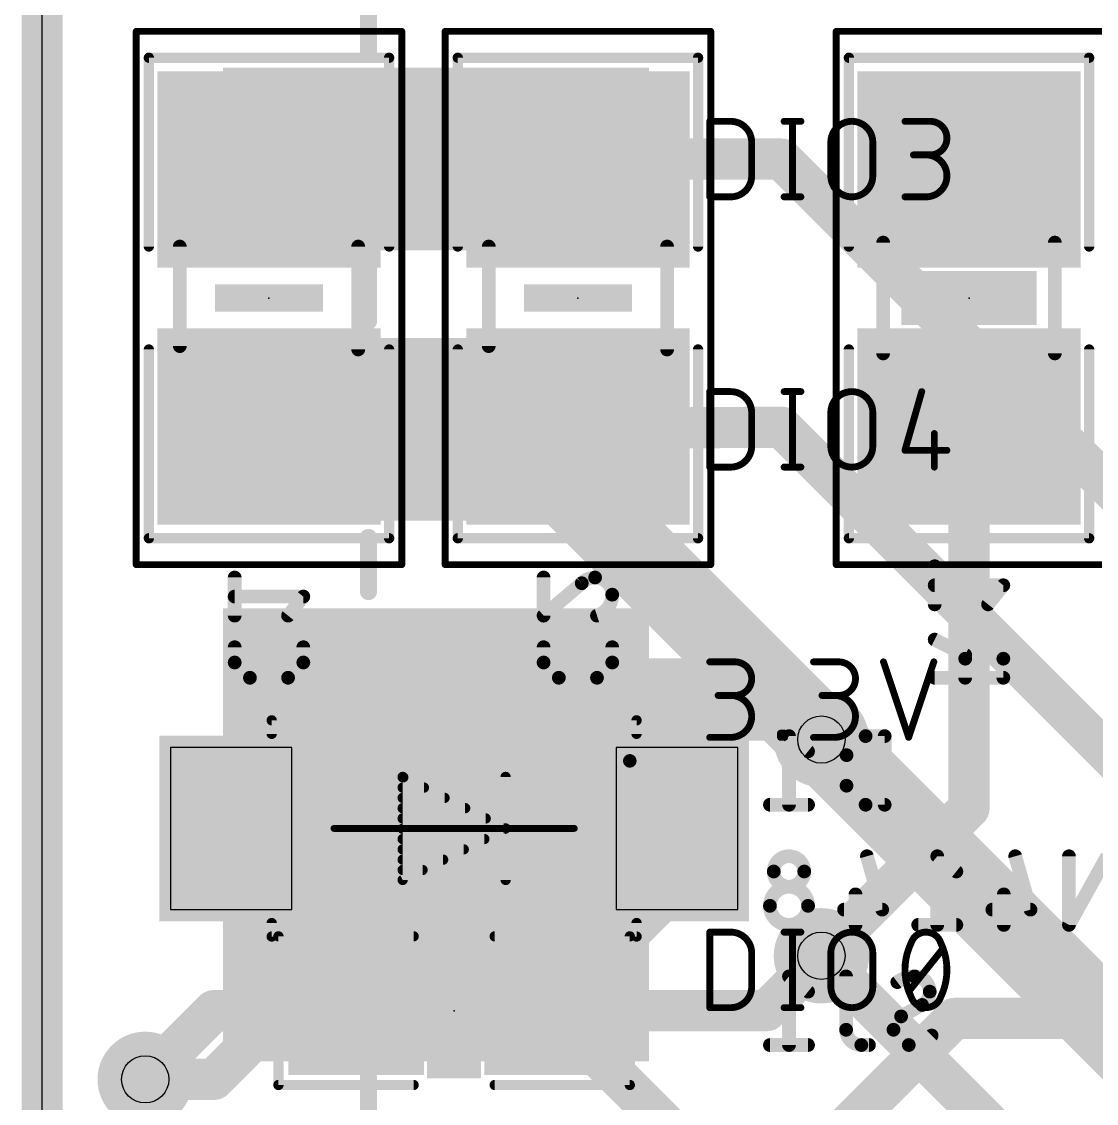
# Model space of a CAD drawing. Extents: x 40.2 to 61.4, y 22.5 to 56.
# Drawn here: x 40.23 to 48.19, y 35.38 to 43.39 of the extents above; entities that cross this region are included whole.
import ezdxf

# ---------------------------------------------------------------- set-up
doc = ezdxf.new("R2010")
doc.units = 0
for name, color, linetype in [('1', 12, 'CONTINUOUS'), ('16', 132, 'CONTINUOUS'), ('18', 122, 'CONTINUOUS'), ('20', 31, 'CONTINUOUS'), ('21', 251, 'CONTINUOUS'), ('22', 251, 'CONTINUOUS'), ('24', 53, 'CONTINUOUS'), ('26', 251, 'CONTINUOUS'), ('28', 251, 'CONTINUOUS'), ('29', 251, 'CONTINUOUS'), ('30', 251, 'CONTINUOUS'), ('31', 251, 'CONTINUOUS'), ('32', 251, 'CONTINUOUS'), ('36', 251, 'CONTINUOUS'), ('40', 132, 'CONTINUOUS'), ('42', 132, 'CONTINUOUS'), ('44', 251, 'CONTINUOUS'), ('51', 251, 'CONTINUOUS'), ('52', 251, 'CONTINUOUS')]:
    doc.layers.add(name, color=color, linetype=linetype)

# ---------------------------------------------------------------- blocks, each defined once
blk = doc.blocks.new('RECT')
blk.add_solid([(-0.5, -0.5), (0.5, -0.5), (-0.5, 0.5), (0.5, 0.5)])
blk = doc.blocks.new('ROUNDV')
at = {"const_width": 0.5}
blk.add_lwpolyline([(0, -0.25, 1), (0, 0.25, 1), (0, -0.25)], format="xyb", dxfattribs=at)

msp = doc.modelspace()

# ---------------------------------------------------------------- linework, layer by layer
at = {"layer": '1'}
for points, const_width in [([(40.386, 29.21), (40.386, 51.816)], 0.3048), ([(43.3, 42.37), (45.8564, 42.37)], 0.3048), ([(45.8564, 42.37), (51.816, 36.4104)], 0.3048), ([(45.8564, 40.386), (43.3, 40.37)], 0.3048), ([(50.1744, 36.068), (45.8564, 40.386)], 0.3048), ([(43.3, 38.37), (45.8564, 38.37)], 0.6096), ([(45.8564, 38.37), (46.1518, 38.0746)], 0.6096), ([(46.1518, 38.0746), (50.805, 33.4214)], 0.6096), ([(46.1518, 36.4744), (47.5996, 35.0266)], 0.3048), ([(42.418, 36.37), (43.3, 36.37)], 0.4064), ([(42.418, 36.37), (42.418, 36.322)], 0.3048), ([(42.418, 36.322), (41.656, 35.56)], 0.3048), ([(41.148, 35.56), (41.656, 35.56)], 0.3048)]:
    msp.add_lwpolyline(points, dxfattribs=dict(at, const_width=const_width))
for points, const_width in [([(43.3, 42.4462, 1), (43.3, 42.2938)], 0.1524), ([(45.9103, 42.4239, 1), (45.8025, 42.3161)], 0.1524), ([(45.8564, 42.2938, 1), (45.8564, 42.4462)], 0.1524), ([(43.2995, 40.4462, 1), (43.3005, 40.2938)], 0.1524), ([(45.9103, 40.4399, 1), (45.8025, 40.3321)], 0.1524), ([(45.8569, 40.3098, 1), (45.8559, 40.4622)], 0.1524), ([(43.3, 38.5224, 1), (43.3, 38.2176)], 0.3048), ([(45.9642, 38.4778, 1), (45.7486, 38.2622)], 0.3048), ([(45.8564, 38.2176, 1), (45.8564, 38.5224)], 0.3048), ([(46.2596, 38.1824, 1), (46.044, 37.9668)], 0.3048), ([(46.044, 37.9668, 1), (46.2596, 38.1824)], 0.3048), ([(46.2057, 36.5283, 1), (46.0979, 36.4205)], 0.1524), ([(42.418, 36.4716, 1), (42.418, 36.2684)], 0.2032), ([(42.4942, 36.37, 1), (42.3418, 36.37)], 0.1524), ([(43.3, 36.2684, 1), (43.3, 36.4716)], 0.2032), ([(42.4719, 36.2681, 1), (42.3641, 36.3759)], 0.1524), ([(42.3418, 36.322, 1), (42.4942, 36.322)], 0.1524), ([(41.148, 35.6362, 1), (41.148, 35.4838)], 0.1524), ([(41.656, 35.4838, 1), (41.656, 35.6362)], 0.1524), ([(41.6021, 35.6139, 1), (41.7099, 35.5061)], 0.1524)]:
    msp.add_lwpolyline(points, format="xyb", dxfattribs=dict(at, const_width=const_width))
at = {"layer": '16'}
for p, q in [((42.234, 38.0167), (41.334, 38.0167)), ((41.334, 38.0167), (41.334, 36.8167)), ((42.234, 37.8167), (42.234, 38.0167)), ((45.534, 38.0167), (44.634, 38.0167)), ((44.634, 38.0167), (44.634, 37.8167)), ((45.534, 36.8167), (45.534, 38.0167)), ((42.234, 36.8167), (42.234, 37.8167)), ((44.634, 37.8167), (44.634, 37.0167)), ((44.634, 37.0167), (44.634, 36.8167)), ((41.334, 36.8167), (42.234, 36.8167)), ((44.634, 36.8167), (45.534, 36.8167))]:
    msp.add_line(p, q, dxfattribs=at)
for points, const_width in [([(40.386, 29.21), (40.386, 51.816)], 0.3048), ([(42.064, 40.392), (44.35, 40.392)], 0.8128), ([(44.35, 40.392), (44.35, 39.8764)], 0.6096), ([(47.244, 40.392), (47.244, 37.5666)], 0.3048), ([(46.1518, 38.0746), (44.35, 39.8764)], 0.6096), ([(47.244, 37.5666), (46.1518, 36.4744)], 0.3048), ([(41.784, 37.4167), (41.784, 36.993)], 0.3048), ([(45.084, 37.4167), (45.084, 36.993)], 0.3048), ([(41.784, 36.993), (42.709, 36.068)], 0.3048), ([(45.084, 36.993), (44.159, 36.068)], 0.3048), ([(45.7454, 36.068), (46.1518, 36.4744)], 0.3048), ([(41.148, 35.56), (41.656, 36.068)], 0.3048), ([(41.656, 36.068), (42.709, 36.068)], 0.3048), ([(44.159, 36.068), (45.084, 35.143)], 0.3048), ([(44.159, 36.068), (45.7454, 36.068)], 0.3048), ([(46.1518, 35.0266), (47.136, 36.0108)], 0.3048), ([(47.136, 36.0108), (48.7108, 36.0108)], 0.3048)]:
    msp.add_lwpolyline(points, dxfattribs=dict(at, const_width=const_width))
for points, const_width in [([(42.064, 40.5952, 1), (42.064, 40.1888)], 0.4064), ([(44.35, 40.1888, 1), (44.35, 40.5952)], 0.4064), ([(44.5024, 40.392, 1), (44.1976, 40.392)], 0.3048), ([(47.3202, 40.392, 1), (47.1678, 40.392)], 0.1524), ([(44.4578, 39.9842, 1), (44.2422, 39.7686)], 0.3048), ([(44.1976, 39.8764, 1), (44.5024, 39.8764)], 0.3048), ([(46.044, 37.9668, 1), (46.2596, 38.1824)], 0.3048), ([(47.2979, 37.5127, 1), (47.1901, 37.6205)], 0.1524), ([(47.1678, 37.5666, 1), (47.3202, 37.5666)], 0.1524), ([(41.8602, 37.4167, 1), (41.7078, 37.4167)], 0.1524), ([(45.1602, 37.4167, 1), (45.0078, 37.4167)], 0.1524), ([(41.8379, 37.0469, 1), (41.7301, 36.9391)], 0.1524), ([(45.1379, 36.9391, 1), (45.0301, 37.0469)], 0.1524), ([(41.7078, 36.993, 1), (41.8602, 36.993)], 0.1524), ([(45.0078, 36.993, 1), (45.1602, 36.993)], 0.1524), ([(46.0979, 36.5283, 1), (46.2057, 36.4205)], 0.1524), ([(46.2057, 36.4205, 1), (46.0979, 36.5283)], 0.1524), ([(41.656, 36.1442, 1), (41.656, 35.9918)], 0.1524), ([(41.7099, 36.0141, 1), (41.6021, 36.1219)], 0.1524), ([(42.6551, 36.0141, 1), (42.7629, 36.1219)], 0.1524), ([(42.709, 35.9918, 1), (42.709, 36.1442)], 0.1524), ([(44.2129, 36.1219, 1), (44.1051, 36.0141)], 0.1524), ([(44.159, 36.1442, 1), (44.159, 35.9918)], 0.1524), ([(44.1051, 36.1219, 1), (44.2129, 36.0141)], 0.1524), ([(45.6915, 36.1219, 1), (45.7993, 36.0141)], 0.1524), ([(45.7454, 35.9918, 1), (45.7454, 36.1442)], 0.1524), ([(47.136, 36.087, 1), (47.136, 35.9346)], 0.1524), ([(47.1899, 35.9569, 1), (47.0821, 36.0647)], 0.1524), ([(41.0941, 35.6139, 1), (41.2019, 35.5061)], 0.1524)]:
    msp.add_lwpolyline(points, format="xyb", dxfattribs=dict(at, const_width=const_width))
at = {"layer": '20'}
msp.add_line((40.386, 29.21), (40.386, 51.816), dxfattribs=at)
at = {"layer": '21', "const_width": 0.127}
for points in [[(42.8, 43.17), (42.8, 43.57)], [(42.8, 41.17), (42.8, 41.57)], [(42.8, 39.17), (42.8, 39.57)], [(42.8, 37.17), (42.8, 37.57)], [(42.8, 35.17), (42.8, 35.57)]]:
    msp.add_lwpolyline(points, dxfattribs=at)
at = {"layer": '21', "const_width": 0.0635}
for points in [[(42.7683, 43.17, 1), (42.8318, 43.17)], [(42.8318, 41.57, 1), (42.7683, 41.57)], [(42.7683, 41.17, 1), (42.8318, 41.17)], [(42.8318, 39.57, 1), (42.7683, 39.57)], [(42.7683, 39.17, 1), (42.8318, 39.17)], [(42.8318, 37.57, 1), (42.7683, 37.57)], [(42.7683, 37.17, 1), (42.8318, 37.17)], [(42.8318, 35.57, 1), (42.7683, 35.57)]]:
    msp.add_lwpolyline(points, format="xyb", dxfattribs=at)
at = {"layer": '22'}
for points, const_width in [([(42.953, 43.12), (41.175, 43.12)], 0.0762), ([(41.175, 43.12), (41.175, 41.723)], 0.0762), ([(42.953, 43.12), (42.953, 41.723)], 0.0762), ([(45.239, 43.12), (43.461, 43.12)], 0.0762), ([(43.461, 43.12), (43.461, 41.723)], 0.0762), ([(45.239, 43.12), (45.239, 41.723)], 0.0762), ([(46.355, 41.723), (46.355, 43.12)], 0.0762), ([(46.355, 43.12), (48.133, 43.12)], 0.0762), ([(48.133, 43.12), (48.133, 41.723)], 0.0762), ([(41.175, 40.961), (41.175, 39.564)], 0.0762), ([(42.953, 39.564), (42.953, 40.961)], 0.0762), ([(43.461, 40.961), (43.461, 39.564)], 0.0762), ([(45.239, 39.564), (45.239, 40.961)], 0.0762), ([(46.355, 39.564), (46.355, 40.961)], 0.0762), ([(48.133, 40.961), (48.133, 39.564)], 0.0762), ([(41.175, 39.564), (42.953, 39.564)], 0.0762), ([(43.461, 39.564), (45.239, 39.564)], 0.0762), ([(48.133, 39.564), (46.355, 39.564)], 0.0762), ([(44.784, 38.2167), (42.084, 38.2167)], 0.0762), ([(42.084, 38.2167), (42.084, 38.1167)], 0.0762), ([(44.784, 38.1167), (44.784, 38.2167)], 0.0762), ([(43.053, 37.0357), (43.053, 37.7977)], 0.0762), ([(43.053, 37.7977), (43.815, 37.4167)], 0.0762), ([(43.053, 37.7952), (43.0581, 37.7952)], 0.0762), ([(43.815, 37.0357), (43.815, 37.7977)], 0.0762), ([(43.053, 37.719), (43.2105, 37.719)], 0.0762), ([(43.053, 37.6428), (43.3629, 37.6428)], 0.0762), ([(43.053, 37.5666), (43.5153, 37.5666)], 0.0762), ([(43.053, 37.4904), (43.6677, 37.4904)], 0.0762), ([(42.545, 37.4167), (44.323, 37.4167)], 0.0508), ([(43.815, 37.4167), (43.053, 37.0357)], 0.0762), ([(43.053, 37.4142), (43.8099, 37.4142)], 0.0762), ([(43.053, 37.338), (43.6575, 37.338)], 0.0762), ([(43.053, 37.2618), (43.5051, 37.2618)], 0.0762), ([(43.053, 37.1856), (43.3527, 37.1856)], 0.0762), ([(43.053, 37.1094), (43.2003, 37.1094)], 0.0762), ([(42.084, 36.7167), (42.084, 36.6167)], 0.0762), ([(44.784, 36.6167), (44.784, 36.7167)], 0.0762), ([(42.084, 36.6167), (44.784, 36.6167)], 0.0762), ([(42.134, 35.518), (42.134, 36.618)], 0.0762), ([(42.134, 36.618), (43.134, 36.618)], 0.0762), ([(44.734, 36.618), (43.734, 36.618)], 0.0762), ([(44.734, 35.518), (44.734, 36.618)], 0.0762), ([(43.134, 35.518), (42.134, 35.518)], 0.0762), ([(43.734, 35.518), (44.734, 35.518)], 0.0762)]:
    msp.add_lwpolyline(points, dxfattribs=dict(at, const_width=const_width))
for points, const_width in [([(41.175, 43.1391, 1), (41.175, 43.101)], 0.0381), ([(41.1941, 43.12, 1), (41.156, 43.12)], 0.0381), ([(42.9721, 43.12, 1), (42.934, 43.12)], 0.0381), ([(42.953, 43.101, 1), (42.953, 43.1391)], 0.0381), ([(43.461, 43.1391, 1), (43.461, 43.101)], 0.0381), ([(43.4801, 43.12, 1), (43.442, 43.12)], 0.0381), ([(45.2581, 43.12, 1), (45.22, 43.12)], 0.0381), ([(45.239, 43.101, 1), (45.239, 43.1391)], 0.0381), ([(46.3741, 43.12, 1), (46.336, 43.12)], 0.0381), ([(46.355, 43.1391, 1), (46.355, 43.101)], 0.0381), ([(48.1521, 43.12, 1), (48.114, 43.12)], 0.0381), ([(48.133, 43.101, 1), (48.133, 43.1391)], 0.0381), ([(41.156, 41.723, 1), (41.1941, 41.723)], 0.0381), ([(42.934, 41.723, 1), (42.9721, 41.723)], 0.0381), ([(43.442, 41.723, 1), (43.4801, 41.723)], 0.0381), ([(45.22, 41.723, 1), (45.2581, 41.723)], 0.0381), ([(46.336, 41.723, 1), (46.3741, 41.723)], 0.0381), ([(48.114, 41.723, 1), (48.1521, 41.723)], 0.0381), ([(41.1941, 40.961, 1), (41.156, 40.961)], 0.0381), ([(42.9721, 40.961, 1), (42.934, 40.961)], 0.0381), ([(43.4801, 40.961, 1), (43.442, 40.961)], 0.0381), ([(45.2581, 40.961, 1), (45.22, 40.961)], 0.0381), ([(46.3741, 40.961, 1), (46.336, 40.961)], 0.0381), ([(48.1521, 40.961, 1), (48.114, 40.961)], 0.0381), ([(41.175, 39.5831, 1), (41.175, 39.545)], 0.0381), ([(41.156, 39.564, 1), (41.1941, 39.564)], 0.0381), ([(42.934, 39.564, 1), (42.9721, 39.564)], 0.0381), ([(42.953, 39.545, 1), (42.953, 39.5831)], 0.0381), ([(43.461, 39.5831, 1), (43.461, 39.545)], 0.0381), ([(43.442, 39.564, 1), (43.4801, 39.564)], 0.0381), ([(45.22, 39.564, 1), (45.2581, 39.564)], 0.0381), ([(45.239, 39.545, 1), (45.239, 39.5831)], 0.0381), ([(46.355, 39.5831, 1), (46.355, 39.545)], 0.0381), ([(46.336, 39.564, 1), (46.3741, 39.564)], 0.0381), ([(48.114, 39.564, 1), (48.1521, 39.564)], 0.0381), ([(48.133, 39.545, 1), (48.133, 39.5831)], 0.0381), ([(42.084, 38.2358, 1), (42.084, 38.1977)], 0.0381), ([(42.1031, 38.2167, 1), (42.065, 38.2167)], 0.0381), ([(44.803, 38.2167, 1), (44.7649, 38.2167)], 0.0381), ([(44.784, 38.1977, 1), (44.784, 38.2358)], 0.0381), ([(42.065, 38.1167, 1), (42.1031, 38.1167)], 0.0381), ([(44.7649, 38.1167, 1), (44.803, 38.1167)], 0.0381), ([(44.734, 37.8917, 1), (44.734, 37.9417, 1), (44.734, 37.8917)], 0.05), ([(43.0615, 37.8148, 1), (43.0445, 37.7807)], 0.0381), ([(43.0721, 37.7977, 1), (43.034, 37.7977)], 0.0381), ([(43.053, 37.8143, 1), (43.053, 37.7762)], 0.0381), ([(43.0581, 37.7762, 1), (43.0581, 37.8143)], 0.0381), ([(43.8341, 37.7977, 1), (43.796, 37.7977)], 0.0381), ([(43.053, 37.7381, 1), (43.053, 37.7)], 0.0381), ([(43.2105, 37.7, 1), (43.2105, 37.7381)], 0.0381), ([(43.053, 37.6619, 1), (43.053, 37.6238)], 0.0381), ([(43.3629, 37.6238, 1), (43.3629, 37.6619)], 0.0381), ([(43.053, 37.5857, 1), (43.053, 37.5476)], 0.0381), ([(43.5153, 37.5476, 1), (43.5153, 37.5857)], 0.0381), ([(43.053, 37.5095, 1), (43.053, 37.4714)], 0.0381), ([(43.6677, 37.4714, 1), (43.6677, 37.5095)], 0.0381), ([(42.545, 37.4294, 1), (42.545, 37.404)], 0.0254), ([(43.053, 37.4333, 1), (43.053, 37.3952)], 0.0381), ([(43.8235, 37.3997, 1), (43.8065, 37.4338)], 0.0381), ([(43.8065, 37.3997, 1), (43.8235, 37.4338)], 0.0381), ([(43.8099, 37.3952, 1), (43.8099, 37.4333)], 0.0381), ([(44.323, 37.404, 1), (44.323, 37.4294)], 0.0254), ([(43.053, 37.3571, 1), (43.053, 37.319)], 0.0381), ([(43.6575, 37.319, 1), (43.6575, 37.3571)], 0.0381), ([(43.053, 37.2809, 1), (43.053, 37.2428)], 0.0381), ([(43.053, 37.2047, 1), (43.053, 37.1666)], 0.0381), ([(43.3527, 37.1666, 1), (43.3527, 37.2047)], 0.0381), ([(43.5051, 37.2428, 1), (43.5051, 37.2809)], 0.0381), ([(43.053, 37.1285, 1), (43.053, 37.0904)], 0.0381), ([(43.2003, 37.0904, 1), (43.2003, 37.1285)], 0.0381), ([(43.0445, 37.0528, 1), (43.0615, 37.0187)], 0.0381), ([(43.034, 37.0357, 1), (43.0721, 37.0357)], 0.0381), ([(43.796, 37.0357, 1), (43.8341, 37.0357)], 0.0381), ([(42.1031, 36.7167, 1), (42.065, 36.7167)], 0.0381), ([(44.803, 36.7167, 1), (44.7649, 36.7167)], 0.0381), ([(42.084, 36.6358, 1), (42.084, 36.5977)], 0.0381), ([(42.065, 36.6167, 1), (42.1031, 36.6167)], 0.0381), ([(42.134, 36.6371, 1), (42.134, 36.599)], 0.0381), ([(42.1531, 36.618, 1), (42.115, 36.618)], 0.0381), ([(43.134, 36.599, 1), (43.134, 36.6371)], 0.0381), ([(43.734, 36.6371, 1), (43.734, 36.599)], 0.0381), ([(44.7531, 36.618, 1), (44.715, 36.618)], 0.0381), ([(44.734, 36.599, 1), (44.734, 36.6371)], 0.0381), ([(44.7649, 36.6167, 1), (44.803, 36.6167)], 0.0381), ([(44.784, 36.5977, 1), (44.784, 36.6358)], 0.0381), ([(42.134, 35.5371, 1), (42.134, 35.499)], 0.0381), ([(43.134, 35.499, 1), (43.134, 35.5371)], 0.0381), ([(43.734, 35.5371, 1), (43.734, 35.499)], 0.0381), ([(44.734, 35.499, 1), (44.734, 35.5371)], 0.0381), ([(42.115, 35.518, 1), (42.1531, 35.518)], 0.0381), ([(44.715, 35.518, 1), (44.7531, 35.518)], 0.0381)]:
    msp.add_lwpolyline(points, format="xyb", dxfattribs=dict(at, const_width=const_width))
at = {"layer": '24'}
for p in [(42.064, 41.342), (44.35, 41.342), (47.244, 41.342), (43.434, 37.4167), (43.434, 36.068)]:
    msp.add_point(p, dxfattribs=at)
at = {"layer": '26', "const_width": 0.1016}
for points in [[(46.99, 39.075), (46.99, 39.3572)], [(41.81, 38.9915), (41.81, 39.2737)], [(44.096, 38.9915), (44.096, 39.2737)], [(44.3782, 39.2313), (44.096, 38.9915)], [(47.498, 39.2161), (46.99, 39.2161)], [(47.3851, 39.075), (47.498, 39.2161)], [(42.318, 39.1326), (41.81, 39.1326)], [(42.2051, 38.9915), (42.318, 39.1326)], [(46.99, 38.814), (47.2158, 38.7011)], [(41.81, 38.7576), (41.81, 38.6447)], [(42.318, 38.6447), (42.318, 38.7576)], [(44.096, 38.7576), (44.096, 38.6447)], [(44.604, 38.6447), (44.604, 38.7576)], [(47.2158, 38.6729), (47.2158, 38.5318)], [(47.498, 38.5318), (47.498, 38.6729)], [(41.9229, 38.5318), (42.2051, 38.5318)], [(44.2089, 38.5318), (44.4911, 38.5318)], [(46.99, 38.5318), (47.498, 38.5318)], [(46.053, 37.9871), (45.9119, 38.1)], [(45.9119, 38.1), (45.9119, 37.592)], [(46.6199, 38.1), (46.4788, 38.1)], [(46.6199, 37.592), (46.6199, 38.1)], [(46.3377, 37.9589), (46.3377, 37.7331)], [(46.053, 37.592), (45.7708, 37.592)], [(46.4788, 37.592), (46.6199, 37.592)], [(46.053, 36.2091), (45.9119, 36.322)], [(45.9119, 36.322), (45.9119, 35.814)], [(46.3343, 36.322), (46.3343, 35.9269)], [(46.7416, 36.0257), (46.8969, 36.1103)], [(46.053, 35.814), (45.7708, 35.814)], [(46.4472, 35.814), (46.5036, 35.814)]]:
    msp.add_lwpolyline(points, dxfattribs=at)
at = {"layer": '26'}
for points, const_width in [([(47.0154, 39.3572, 1), (46.9646, 39.3572)], 0.0508), ([(41.8354, 39.2737, 1), (41.7846, 39.2737)], 0.0508), ([(44.1214, 39.2737, 1), (44.0706, 39.2737)], 0.0508), ([(44.477, 39.2737, 0.2053), (44.3782, 39.2313)], 0.1016), ([(44.604, 39.1467, 0.4142), (44.477, 39.2737)], 0.1016), ([(44.477, 39.2991, 1), (44.477, 39.2483)], 0.0508), ([(44.477, 39.2483, 1), (44.477, 39.2991)], 0.0508), ([(44.3598, 39.2489, 1), (44.3966, 39.2138)], 0.0508), ([(44.3947, 39.212, 1), (44.3618, 39.2507)], 0.0508), ([(46.99, 39.2415, 1), (46.99, 39.1907)], 0.0508), ([(47.5178, 39.2002, 1), (47.4782, 39.232)], 0.0508), ([(47.498, 39.1907, 1), (47.498, 39.2415)], 0.0508), ([(41.81, 39.158, 1), (41.81, 39.1072)], 0.0508), ([(42.3378, 39.1167, 1), (42.2982, 39.1484)], 0.0508), ([(42.318, 39.1072, 1), (42.318, 39.158)], 0.0508), ([(44.4911, 38.9914, 0.3252), (44.604, 39.1467)], 0.1016), ([(44.6294, 39.1467, 1), (44.5786, 39.1467)], 0.0508), ([(44.5786, 39.1467, 1), (44.6294, 39.1467)], 0.0508), ([(46.9646, 39.075, 1), (47.0154, 39.075)], 0.0508), ([(47.3653, 39.0909, 1), (47.4049, 39.0591)], 0.0508), ([(41.7846, 38.9915, 1), (41.8354, 38.9915)], 0.0508), ([(42.1853, 39.0073, 1), (42.2249, 38.9756)], 0.0508), ([(44.0795, 39.0108, 1), (44.1125, 38.9721)], 0.0508), ([(44.0706, 38.9915, 1), (44.1214, 38.9915)], 0.0508), ([(44.4833, 39.0156, 1), (44.4989, 38.9673)], 0.0508), ([(47.0014, 38.8367, 1), (46.9786, 38.7913)], 0.0508), ([(47.498, 38.6729, 1), (47.2158, 38.6729)], 0.1016), ([(41.8354, 38.7576, 1), (41.7846, 38.7576)], 0.0508), ([(42.3434, 38.7576, 1), (42.2926, 38.7576)], 0.0508), ([(44.1214, 38.7576, 1), (44.0706, 38.7576)], 0.0508), ([(44.6294, 38.7576, 1), (44.5786, 38.7576)], 0.0508), ([(47.2044, 38.6784, 1), (47.2271, 38.7238)], 0.0508), ([(41.81, 38.6447, 0.4142), (41.9229, 38.5318)], 0.1016), ([(41.8354, 38.6447, 1), (41.7846, 38.6447)], 0.0508), ([(41.7846, 38.6447, 1), (41.8354, 38.6447)], 0.0508), ([(42.2051, 38.5318, 0.4142), (42.318, 38.6447)], 0.1016), ([(42.3434, 38.6447, 1), (42.2926, 38.6447)], 0.0508), ([(42.2926, 38.6447, 1), (42.3434, 38.6447)], 0.0508), ([(44.096, 38.6447, 0.4142), (44.2089, 38.5318)], 0.1016), ([(44.1214, 38.6447, 1), (44.0706, 38.6447)], 0.0508), ([(44.0706, 38.6447, 1), (44.1214, 38.6447)], 0.0508), ([(44.4911, 38.5318, 0.4142), (44.604, 38.6447)], 0.1016), ([(44.6294, 38.6447, 1), (44.5786, 38.6447)], 0.0508), ([(44.5786, 38.6447, 1), (44.6294, 38.6447)], 0.0508), ([(47.2412, 38.6729, 1), (47.1904, 38.6729)], 0.0508), ([(47.1904, 38.6729, 1), (47.2412, 38.6729)], 0.0508), ([(47.5234, 38.6729, 1), (47.4726, 38.6729)], 0.0508), ([(47.4726, 38.6729, 1), (47.5234, 38.6729)], 0.0508), ([(41.9229, 38.5572, 1), (41.9229, 38.5064)], 0.0508), ([(41.9229, 38.5064, 1), (41.9229, 38.5572)], 0.0508), ([(42.2051, 38.5572, 1), (42.2051, 38.5064)], 0.0508), ([(42.2051, 38.5064, 1), (42.2051, 38.5572)], 0.0508), ([(44.2089, 38.5572, 1), (44.2089, 38.5064)], 0.0508), ([(44.2089, 38.5064, 1), (44.2089, 38.5572)], 0.0508), ([(44.4911, 38.5572, 1), (44.4911, 38.5064)], 0.0508), ([(44.4911, 38.5064, 1), (44.4911, 38.5572)], 0.0508), ([(46.99, 38.5572, 1), (46.99, 38.5064)], 0.0508), ([(47.1904, 38.5318, 1), (47.2412, 38.5318)], 0.0508), ([(47.4726, 38.5318, 1), (47.5234, 38.5318)], 0.0508), ([(47.498, 38.5064, 1), (47.498, 38.5572)], 0.0508), ([(45.9278, 38.1198, 1), (45.896, 38.0802)], 0.0508), ([(45.9373, 38.1, 1), (45.8865, 38.1)], 0.0508), ([(46.4788, 38.1, 0.4142), (46.3377, 37.9589)], 0.1016), ([(46.4788, 38.1254, 1), (46.4788, 38.0746)], 0.0508), ([(46.4788, 38.0746, 1), (46.4788, 38.1254)], 0.0508), ([(46.6453, 38.1, 1), (46.5945, 38.1)], 0.0508), ([(46.6199, 38.0746, 1), (46.6199, 38.1254)], 0.0508), ([(46.0372, 37.9673, 1), (46.0689, 38.0069)], 0.0508), ([(46.3631, 37.9589, 1), (46.3123, 37.9589)], 0.0508), ([(46.3123, 37.9589, 1), (46.3631, 37.9589)], 0.0508), ([(46.3377, 37.7331, 0.4142), (46.4788, 37.592)], 0.1016), ([(46.3631, 37.7331, 1), (46.3123, 37.7331)], 0.0508), ([(46.3123, 37.7331, 1), (46.3631, 37.7331)], 0.0508), ([(45.7708, 37.6174, 1), (45.7708, 37.5666)], 0.0508), ([(46.053, 37.5666, 1), (46.053, 37.6174)], 0.0508), ([(46.4788, 37.6174, 1), (46.4788, 37.5666)], 0.0508), ([(46.4788, 37.5666, 1), (46.4788, 37.6174)], 0.0508), ([(46.6199, 37.5666, 1), (46.6199, 37.6174)], 0.0508), ([(45.8865, 37.592, 1), (45.9373, 37.592)], 0.0508), ([(46.5945, 37.592, 1), (46.6453, 37.592)], 0.0508), ([(45.9278, 36.3418, 1), (45.896, 36.3022)], 0.0508), ([(45.9373, 36.322, 1), (45.8865, 36.322)], 0.0508), ([(46.3597, 36.322, 1), (46.3089, 36.322)], 0.0508), ([(46.8404, 36.322, 0.1623), (46.7134, 36.2797)], 0.1016), ([(46.9533, 36.2091, 0.4142), (46.8404, 36.322)], 0.1016), ([(46.8404, 36.3474, 1), (46.8404, 36.2966)], 0.0508), ([(46.8404, 36.2966, 1), (46.8404, 36.3474)], 0.0508), ([(46.6982, 36.3, 1), (46.7287, 36.2593)], 0.0508), ([(46.0372, 36.1893, 1), (46.0689, 36.2289)], 0.0508), ([(46.8969, 36.1103, 0.2656), (46.9533, 36.2091)], 0.1016), ([(46.9787, 36.2091, 1), (46.9279, 36.2091)], 0.0508), ([(46.9279, 36.2091, 1), (46.9787, 36.2091)], 0.0508), ([(46.884, 36.1322, 1), (46.9098, 36.0884)], 0.0508), ([(46.909, 36.088, 1), (46.8847, 36.1326)], 0.0508), ([(46.7416, 36.0257, 0.2656), (46.6852, 35.9269)], 0.1016), ([(46.7295, 36.048, 1), (46.7538, 36.0034)], 0.0508), ([(46.7545, 36.0038, 1), (46.7287, 36.0475)], 0.0508), ([(46.3343, 35.9269, 0.4142), (46.4472, 35.814)], 0.1016), ([(46.3597, 35.9269, 1), (46.3089, 35.9269)], 0.0508), ([(46.3089, 35.9269, 1), (46.3597, 35.9269)], 0.0508), ([(46.6852, 35.9269, 0.4142), (46.7981, 35.814)], 0.1016), ([(46.7106, 35.9269, 1), (46.6598, 35.9269)], 0.0508), ([(46.6598, 35.9269, 1), (46.7106, 35.9269)], 0.0508), ([(45.7708, 35.8394, 1), (45.7708, 35.7886)], 0.0508), ([(46.053, 35.7886, 1), (46.053, 35.8394)], 0.0508), ([(46.4472, 35.8394, 1), (46.4472, 35.7886)], 0.0508), ([(46.4472, 35.7886, 1), (46.4472, 35.8394)], 0.0508), ([(46.5036, 35.7886, 1), (46.5036, 35.8394)], 0.0508), ([(46.7981, 35.814, 0.2), (46.9674, 35.8846)], 0.1016), ([(46.7981, 35.8394, 1), (46.7981, 35.7886)], 0.0508), ([(46.7981, 35.7886, 1), (46.7981, 35.8394)], 0.0508), ([(46.9854, 35.8667, 1), (46.9494, 35.9024)], 0.0508), ([(45.8865, 35.814, 1), (45.9373, 35.814)], 0.0508)]:
    msp.add_lwpolyline(points, format="xyb", dxfattribs=dict(at, const_width=const_width))
at = {"layer": '28'}
for points, const_width in [([(46.0248, 37.0981, 1), (45.799, 37.0981)], 0.1016), ([(46.5132, 37.218, 1), (46.4643, 37.204)], 0.0508), ([(47.025, 37.2308, 1), (46.9933, 37.1912)], 0.0508), ([(47.0346, 37.211, 1), (46.9838, 37.211)], 0.0508), ([(47.6105, 37.218, 1), (47.5616, 37.204)], 0.0508), ([(48.009, 37.211, 1), (47.9582, 37.211)], 0.0508), ([(45.799, 37.0981, 1), (46.0248, 37.0981)], 0.1016), ([(45.8244, 37.0981, 1), (45.7736, 37.0981)], 0.0508), ([(46.0502, 37.0981, 1), (45.9994, 37.0981)], 0.0508), ([(47.1344, 37.0783, 1), (47.1662, 37.1179)], 0.0508), ([(45.7736, 37.0981, 1), (45.8244, 37.0981)], 0.0508), ([(45.9994, 37.0981, 1), (46.0502, 37.0981)], 0.0508), ([(46.053, 36.8441, 1), (45.7708, 36.8441)], 0.1016), ([(46.4295, 36.9288, 1), (46.3787, 36.9288)], 0.0508), ([(47.5268, 36.9288, 1), (47.476, 36.9288)], 0.0508), ([(45.7708, 36.8441, 1), (46.053, 36.8441)], 0.1016), ([(45.7962, 36.8441, 1), (45.7454, 36.8441)], 0.0508), ([(45.7454, 36.8441, 1), (45.7962, 36.8441)], 0.0508), ([(46.0784, 36.8441, 1), (46.0276, 36.8441)], 0.0508), ([(46.0276, 36.8441, 1), (46.0784, 36.8441)], 0.0508), ([(46.3194, 36.8413, 1), (46.3194, 36.7905)], 0.0508), ([(46.5772, 36.8089, 1), (46.6261, 36.8229)], 0.0508), ([(46.6017, 36.7905, 1), (46.6017, 36.8413)], 0.0508), ([(47.4167, 36.8413, 1), (47.4167, 36.7905)], 0.0508), ([(47.6745, 36.8089, 1), (47.7233, 36.8229)], 0.0508), ([(47.6989, 36.7905, 1), (47.6989, 36.8413)], 0.0508), ([(46.8681, 36.7284, 1), (46.8681, 36.6776)], 0.0508), ([(47.1503, 36.6776, 1), (47.1503, 36.7284)], 0.0508), ([(46.3787, 36.703, 1), (46.4295, 36.703)], 0.0508), ([(46.9838, 36.703, 1), (47.0346, 36.703)], 0.0508), ([(47.476, 36.703, 1), (47.5268, 36.703)], 0.0508), ([(47.9614, 36.7153, 1), (48.0058, 36.6907)], 0.0508), ([(47.9582, 36.703, 1), (48.009, 36.703)], 0.0508)]:
    msp.add_lwpolyline(points, format="xyb", dxfattribs=dict(at, const_width=const_width))
at = {"layer": '28', "const_width": 0.1016}
for points in [[(46.4888, 37.211), (46.6017, 36.8159)], [(47.1503, 37.0981), (47.0092, 37.211)], [(47.0092, 37.211), (47.0092, 36.703)], [(47.586, 37.211), (47.6989, 36.8159)], [(48.2659, 37.211), (47.9836, 36.703)], [(47.9836, 36.703), (47.9836, 37.211)], [(46.4041, 36.9288), (46.4041, 36.703)], [(47.5014, 36.9288), (47.5014, 36.703)], [(46.6017, 36.8159), (46.3194, 36.8159)], [(47.6989, 36.8159), (47.4167, 36.8159)], [(47.1503, 36.703), (46.8681, 36.703)]]:
    msp.add_lwpolyline(points, dxfattribs=at)
at = {"layer": '40', "const_width": 0.0508}
for points in [[(41.081, 43.315), (41.081, 39.369)], [(43.047, 43.315), (41.081, 43.315)], [(43.047, 39.369), (43.047, 43.315)], [(43.367, 43.315), (43.367, 39.369)], [(45.333, 43.315), (43.367, 43.315)], [(45.333, 39.369), (45.333, 43.315)], [(46.261, 43.315), (46.261, 39.369)], [(48.227, 43.315), (46.261, 43.315)], [(41.081, 39.369), (43.047, 39.369)], [(43.367, 39.369), (45.333, 39.369)], [(46.261, 39.369), (48.227, 39.369)]]:
    msp.add_lwpolyline(points, dxfattribs=at)
at = {"layer": '40', "const_width": 0.0254}
for points in [[(41.0937, 43.315, 1), (41.0683, 43.315)], [(41.081, 43.3277, 1), (41.081, 43.3023)], [(43.0597, 43.315, 1), (43.0343, 43.315)], [(43.047, 43.3023, 1), (43.047, 43.3277)], [(43.3797, 43.315, 1), (43.3543, 43.315)], [(43.367, 43.3277, 1), (43.367, 43.3023)], [(45.3457, 43.315, 1), (45.3203, 43.315)], [(45.333, 43.3023, 1), (45.333, 43.3277)], [(46.2737, 43.315, 1), (46.2483, 43.315)], [(46.261, 43.3277, 1), (46.261, 43.3023)], [(41.081, 39.3817, 1), (41.081, 39.3563)], [(43.047, 39.3563, 1), (43.047, 39.3817)], [(43.367, 39.3817, 1), (43.367, 39.3563)], [(45.333, 39.3563, 1), (45.333, 39.3817)], [(46.261, 39.3817, 1), (46.261, 39.3563)], [(41.0683, 39.369, 1), (41.0937, 39.369)], [(43.0343, 39.369, 1), (43.0597, 39.369)], [(43.3543, 39.369, 1), (43.3797, 39.369)], [(45.3203, 39.369, 1), (45.3457, 39.369)], [(46.2483, 39.369, 1), (46.2737, 39.369)]]:
    msp.add_lwpolyline(points, format="xyb", dxfattribs=at)
at = {"layer": '44'}
for centre in [(46.1518, 38.0746), (46.1518, 36.4744), (41.148, 35.56)]:
    msp.add_circle(centre, 0.175, dxfattribs=at)
at = {"layer": '51', "const_width": 0.0508}
for points in [[(45.3254, 42.0906), (45.3254, 42.6494)], [(45.3254, 42.6494), (45.4806, 42.6494)], [(45.8757, 42.6494), (45.9999, 42.6494)], [(45.9378, 42.6494), (45.9378, 42.0906)], [(46.7701, 42.6494), (46.9564, 42.6494)], [(45.6358, 42.4942), (45.6358, 42.2458)], [(46.2215, 42.2458), (46.2215, 42.4942)], [(46.532, 42.4942), (46.532, 42.2458)], [(46.9564, 42.401), (46.8322, 42.401)], [(45.4806, 42.0906), (45.3254, 42.0906)], [(45.8757, 42.0906), (45.9999, 42.0906)], [(46.7701, 42.0906), (46.9254, 42.0906)], [(45.3254, 40.0906), (45.3254, 40.6494)], [(45.3254, 40.6494), (45.4806, 40.6494)], [(45.8757, 40.6494), (45.9999, 40.6494)], [(45.9378, 40.6494), (45.9378, 40.0906)], [(46.8943, 40.6494), (46.7701, 40.2148)], [(45.6358, 40.4942), (45.6358, 40.2458)], [(46.2215, 40.2458), (46.2215, 40.4942)], [(46.532, 40.4942), (46.532, 40.2458)], [(46.9875, 40.339), (46.9875, 40.0906)], [(46.7701, 40.2148), (47.0806, 40.2148)], [(45.4806, 40.0906), (45.3254, 40.0906)], [(45.8757, 40.0906), (45.9999, 40.0906)], [(45.3254, 38.6494), (45.5117, 38.6494)], [(46.0935, 38.6494), (46.2798, 38.6494)], [(46.6111, 38.6494), (46.7973, 38.0906)], [(46.7973, 38.0906), (46.9836, 38.6494)], [(45.5117, 38.401), (45.3875, 38.401)], [(46.2798, 38.401), (46.1556, 38.401)], [(45.3254, 38.0906), (45.4806, 38.0906)], [(45.8491, 38.0906), (45.8491, 38.1216)], [(45.8491, 38.1216), (45.8802, 38.1216)], [(45.8802, 38.0906), (45.8491, 38.0906)], [(45.8802, 38.1216), (45.8802, 38.0906)], [(46.0935, 38.0906), (46.2487, 38.0906)], [(45.3254, 36.0906), (45.3254, 36.6494)], [(45.3254, 36.6494), (45.4806, 36.6494)], [(45.8757, 36.6494), (45.9999, 36.6494)], [(45.9378, 36.6494), (45.9378, 36.0906)], [(45.6358, 36.4942), (45.6358, 36.2458)], [(46.2215, 36.2458), (46.2215, 36.4942)], [(46.532, 36.4942), (46.532, 36.2458)], [(46.8012, 36.2148), (47.0495, 36.5252)], [(45.4806, 36.0906), (45.3254, 36.0906)], [(45.8757, 36.0906), (45.9999, 36.0906)]]:
    msp.add_lwpolyline(points, dxfattribs=at)
at = {"layer": '51'}
for points, const_width in [([(45.3381, 42.6494, 1), (45.3127, 42.6494)], 0.0254), ([(45.3254, 42.6621, 1), (45.3254, 42.6367)], 0.0254), ([(45.6358, 42.4942, 0.4142), (45.4806, 42.6494)], 0.0508), ([(45.4806, 42.6621, 1), (45.4806, 42.6367)], 0.0254), ([(45.4806, 42.6367, 1), (45.4806, 42.6621)], 0.0254), ([(45.8757, 42.6621, 1), (45.8757, 42.6367)], 0.0254), ([(45.9505, 42.6494, 1), (45.9251, 42.6494)], 0.0254), ([(45.9999, 42.6367, 1), (45.9999, 42.6621)], 0.0254), ([(46.532, 42.4942, 1), (46.2215, 42.4942)], 0.0508), ([(46.7701, 42.6621, 1), (46.7701, 42.6367)], 0.0254), ([(46.9564, 42.401, 1), (46.9564, 42.6494)], 0.0508), ([(46.9564, 42.6621, 1), (46.9564, 42.6367)], 0.0254), ([(46.9564, 42.6367, 1), (46.9564, 42.6621)], 0.0254), ([(45.6485, 42.4942, 1), (45.6231, 42.4942)], 0.0254), ([(45.6231, 42.4942, 1), (45.6485, 42.4942)], 0.0254), ([(46.2342, 42.4942, 1), (46.2088, 42.4942)], 0.0254), ([(46.2088, 42.4942, 1), (46.2342, 42.4942)], 0.0254), ([(46.5447, 42.4942, 1), (46.5192, 42.4942)], 0.0254), ([(46.5192, 42.4942, 1), (46.5447, 42.4942)], 0.0254), ([(46.8322, 42.4137, 1), (46.8322, 42.3883)], 0.0254), ([(46.9254, 42.0906, 1), (46.9254, 42.401)], 0.0508), ([(46.9254, 42.4137, 1), (46.9254, 42.3883)], 0.0254), ([(46.9564, 42.4137, 1), (46.9564, 42.3883)], 0.0254), ([(46.9564, 42.3883, 1), (46.9564, 42.4137)], 0.0254), ([(45.4806, 42.0906, 0.4142), (45.6358, 42.2458)], 0.0508), ([(45.6485, 42.2458, 1), (45.6231, 42.2458)], 0.0254), ([(46.2215, 42.2458, 1), (46.532, 42.2458)], 0.0508), ([(46.2342, 42.2458, 1), (46.2088, 42.2458)], 0.0254), ([(46.5447, 42.2458, 1), (46.5192, 42.2458)], 0.0254), ([(45.6231, 42.2458, 1), (45.6485, 42.2458)], 0.0254), ([(46.2088, 42.2458, 1), (46.2342, 42.2458)], 0.0254), ([(46.5192, 42.2458, 1), (46.5447, 42.2458)], 0.0254), ([(45.3254, 42.1033, 1), (45.3254, 42.0779)], 0.0254), ([(45.4806, 42.1033, 1), (45.4806, 42.0779)], 0.0254), ([(45.4806, 42.0779, 1), (45.4806, 42.1033)], 0.0254), ([(45.8757, 42.1033, 1), (45.8757, 42.0779)], 0.0254), ([(45.9999, 42.0779, 1), (45.9999, 42.1033)], 0.0254), ([(46.7701, 42.1033, 1), (46.7701, 42.0779)], 0.0254), ([(46.9254, 42.1033, 1), (46.9254, 42.0779)], 0.0254), ([(46.9254, 42.0779, 1), (46.9254, 42.1033)], 0.0254), ([(45.3127, 42.0906, 1), (45.3381, 42.0906)], 0.0254), ([(45.9251, 42.0906, 1), (45.9505, 42.0906)], 0.0254), ([(45.3381, 40.6494, 1), (45.3127, 40.6494)], 0.0254), ([(45.3254, 40.6621, 1), (45.3254, 40.6367)], 0.0254), ([(45.6358, 40.4942, 0.4142), (45.4806, 40.6494)], 0.0508), ([(45.4806, 40.6621, 1), (45.4806, 40.6367)], 0.0254), ([(45.4806, 40.6367, 1), (45.4806, 40.6621)], 0.0254), ([(45.8757, 40.6621, 1), (45.8757, 40.6367)], 0.0254), ([(45.9505, 40.6494, 1), (45.9251, 40.6494)], 0.0254), ([(45.9999, 40.6367, 1), (45.9999, 40.6621)], 0.0254), ([(46.532, 40.4942, 1), (46.2215, 40.4942)], 0.0508), ([(46.9065, 40.6459, 1), (46.8821, 40.6529)], 0.0254), ([(45.6485, 40.4942, 1), (45.6231, 40.4942)], 0.0254), ([(45.6231, 40.4942, 1), (45.6485, 40.4942)], 0.0254), ([(46.2342, 40.4942, 1), (46.2088, 40.4942)], 0.0254), ([(46.2088, 40.4942, 1), (46.2342, 40.4942)], 0.0254), ([(46.5447, 40.4942, 1), (46.5192, 40.4942)], 0.0254), ([(46.5192, 40.4942, 1), (46.5447, 40.4942)], 0.0254), ([(47.0002, 40.339, 1), (46.9748, 40.339)], 0.0254), ([(45.4806, 40.0906, 0.4142), (45.6358, 40.2458)], 0.0508), ([(45.6485, 40.2458, 1), (45.6231, 40.2458)], 0.0254), ([(46.2215, 40.2458, 1), (46.532, 40.2458)], 0.0508), ([(46.2342, 40.2458, 1), (46.2088, 40.2458)], 0.0254), ([(46.5447, 40.2458, 1), (46.5192, 40.2458)], 0.0254), ([(45.6231, 40.2458, 1), (45.6485, 40.2458)], 0.0254), ([(46.2088, 40.2458, 1), (46.2342, 40.2458)], 0.0254), ([(46.5192, 40.2458, 1), (46.5447, 40.2458)], 0.0254), ([(46.7701, 40.2275, 1), (46.7701, 40.2021)], 0.0254), ([(46.7579, 40.2183, 1), (46.7824, 40.2113)], 0.0254), ([(47.0806, 40.2021, 1), (47.0806, 40.2275)], 0.0254), ([(45.3254, 40.1033, 1), (45.3254, 40.0779)], 0.0254), ([(45.4806, 40.1033, 1), (45.4806, 40.0779)], 0.0254), ([(45.4806, 40.0779, 1), (45.4806, 40.1033)], 0.0254), ([(45.8757, 40.1033, 1), (45.8757, 40.0779)], 0.0254), ([(45.9999, 40.0779, 1), (45.9999, 40.1033)], 0.0254), ([(45.3127, 40.0906, 1), (45.3381, 40.0906)], 0.0254), ([(45.9251, 40.0906, 1), (45.9505, 40.0906)], 0.0254), ([(46.9748, 40.0906, 1), (47.0002, 40.0906)], 0.0254), ([(45.3254, 38.6621, 1), (45.3254, 38.6367)], 0.0254), ([(45.5117, 38.401, 1), (45.5117, 38.6494)], 0.0508), ([(45.5117, 38.6621, 1), (45.5117, 38.6367)], 0.0254), ([(45.5117, 38.6367, 1), (45.5117, 38.6621)], 0.0254), ([(46.0935, 38.6621, 1), (46.0935, 38.6367)], 0.0254), ([(46.2798, 38.401, 1), (46.2798, 38.6494)], 0.0508), ([(46.2798, 38.6621, 1), (46.2798, 38.6367)], 0.0254), ([(46.2798, 38.6367, 1), (46.2798, 38.6621)], 0.0254), ([(46.6231, 38.6534, 1), (46.599, 38.6454)], 0.0254), ([(46.9957, 38.6454, 1), (46.9716, 38.6534)], 0.0254), ([(45.3875, 38.4137, 1), (45.3875, 38.3883)], 0.0254), ([(45.4806, 38.0906, 1), (45.4806, 38.401)], 0.0508), ([(45.4806, 38.4137, 1), (45.4806, 38.3883)], 0.0254), ([(45.5117, 38.4137, 1), (45.5117, 38.3883)], 0.0254), ([(45.5117, 38.3883, 1), (45.5117, 38.4137)], 0.0254), ([(46.1556, 38.4137, 1), (46.1556, 38.3883)], 0.0254), ([(46.2487, 38.0906, 1), (46.2487, 38.401)], 0.0508), ([(46.2487, 38.4137, 1), (46.2487, 38.3883)], 0.0254), ([(46.2798, 38.4137, 1), (46.2798, 38.3883)], 0.0254), ([(46.2798, 38.3883, 1), (46.2798, 38.4137)], 0.0254), ([(45.3254, 38.1033, 1), (45.3254, 38.0779)], 0.0254), ([(45.4806, 38.1033, 1), (45.4806, 38.0779)], 0.0254), ([(45.4806, 38.0779, 1), (45.4806, 38.1033)], 0.0254), ([(45.8618, 38.1216, 1), (45.8364, 38.1216)], 0.0254), ([(45.8491, 38.1343, 1), (45.8491, 38.1089)], 0.0254), ([(45.8491, 38.1033, 1), (45.8491, 38.0779)], 0.0254), ([(45.8929, 38.1216, 1), (45.8675, 38.1216)], 0.0254), ([(45.8802, 38.1089, 1), (45.8802, 38.1343)], 0.0254), ([(45.8802, 38.0779, 1), (45.8802, 38.1033)], 0.0254), ([(46.0935, 38.1033, 1), (46.0935, 38.0779)], 0.0254), ([(46.2487, 38.1033, 1), (46.2487, 38.0779)], 0.0254), ([(46.2487, 38.0779, 1), (46.2487, 38.1033)], 0.0254), ([(46.7853, 38.0946, 1), (46.8094, 38.0866)], 0.0254), ([(46.7853, 38.0866, 1), (46.8094, 38.0946)], 0.0254), ([(45.8364, 38.0906, 1), (45.8618, 38.0906)], 0.0254), ([(45.8675, 38.0906, 1), (45.8929, 38.0906)], 0.0254), ([(45.3381, 36.6494, 1), (45.3127, 36.6494)], 0.0254), ([(45.3254, 36.6621, 1), (45.3254, 36.6367)], 0.0254), ([(45.6358, 36.4942, 0.4142), (45.4806, 36.6494)], 0.0508), ([(45.4806, 36.6621, 1), (45.4806, 36.6367)], 0.0254), ([(45.4806, 36.6367, 1), (45.4806, 36.6621)], 0.0254), ([(45.8757, 36.6621, 1), (45.8757, 36.6367)], 0.0254), ([(45.9505, 36.6494, 1), (45.9251, 36.6494)], 0.0254), ([(45.9999, 36.6367, 1), (45.9999, 36.6621)], 0.0254), ([(46.532, 36.4942, 1), (46.2215, 36.4942)], 0.0508), ([(46.9254, 36.6494, 0.3205), (46.8167, 36.5718)], 0.0508), ([(47.034, 36.5718, 0.3205), (46.9254, 36.6494)], 0.0508), ([(46.9254, 36.6621, 1), (46.9254, 36.6367)], 0.0254), ([(46.9254, 36.6367, 1), (46.9254, 36.6621)], 0.0254), ([(46.8167, 36.5718, 0.1139), (46.7701, 36.37)], 0.0508), ([(46.8047, 36.5759, 1), (46.8287, 36.5677)], 0.0254), ([(46.8281, 36.5662, 1), (46.8053, 36.5774)], 0.0254), ([(47.0806, 36.37, 0.1139), (47.034, 36.5718)], 0.0508), ([(47.0454, 36.5774, 1), (47.0226, 36.5662)], 0.0254), ([(47.022, 36.5677, 1), (47.046, 36.5759)], 0.0254), ([(45.6485, 36.4942, 1), (45.6231, 36.4942)], 0.0254), ([(45.6231, 36.4942, 1), (45.6485, 36.4942)], 0.0254), ([(46.2342, 36.4942, 1), (46.2088, 36.4942)], 0.0254), ([(46.2088, 36.4942, 1), (46.2342, 36.4942)], 0.0254), ([(46.5447, 36.4942, 1), (46.5192, 36.4942)], 0.0254), ([(46.5192, 36.4942, 1), (46.5447, 36.4942)], 0.0254), ([(47.0595, 36.5173, 1), (47.0396, 36.5332)], 0.0254), ([(46.7701, 36.37, 0.1139), (46.8167, 36.1682)], 0.0508), ([(46.7828, 36.37, 1), (46.7574, 36.37)], 0.0254), ([(46.7574, 36.37, 1), (46.7828, 36.37)], 0.0254), ([(47.034, 36.1682, 0.1139), (47.0806, 36.37)], 0.0508), ([(47.0933, 36.37, 1), (47.0679, 36.37)], 0.0254), ([(47.0679, 36.37, 1), (47.0933, 36.37)], 0.0254), ([(45.4806, 36.0906, 0.4142), (45.6358, 36.2458)], 0.0508), ([(45.6485, 36.2458, 1), (45.6231, 36.2458)], 0.0254), ([(46.2215, 36.2458, 1), (46.532, 36.2458)], 0.0508), ([(46.2342, 36.2458, 1), (46.2088, 36.2458)], 0.0254), ([(46.5447, 36.2458, 1), (46.5192, 36.2458)], 0.0254), ([(45.6231, 36.2458, 1), (45.6485, 36.2458)], 0.0254), ([(46.2088, 36.2458, 1), (46.2342, 36.2458)], 0.0254), ([(46.5192, 36.2458, 1), (46.5447, 36.2458)], 0.0254), ([(46.7913, 36.2227, 1), (46.8111, 36.2068)], 0.0254), ([(46.8167, 36.1682, 0.3205), (46.9254, 36.0906)], 0.0508), ([(46.8287, 36.1723, 1), (46.8047, 36.1641)], 0.0254), ([(46.8053, 36.1626, 1), (46.8281, 36.1738)], 0.0254), ([(46.9254, 36.0906, 0.3205), (47.034, 36.1682)], 0.0508), ([(47.0226, 36.1738, 1), (47.0454, 36.1626)], 0.0254), ([(47.046, 36.1641, 1), (47.022, 36.1723)], 0.0254), ([(45.3254, 36.1033, 1), (45.3254, 36.0779)], 0.0254), ([(45.3127, 36.0906, 1), (45.3381, 36.0906)], 0.0254), ([(45.4806, 36.1033, 1), (45.4806, 36.0779)], 0.0254), ([(45.4806, 36.0779, 1), (45.4806, 36.1033)], 0.0254), ([(45.8757, 36.1033, 1), (45.8757, 36.0779)], 0.0254), ([(45.9251, 36.0906, 1), (45.9505, 36.0906)], 0.0254), ([(45.9999, 36.0779, 1), (45.9999, 36.1033)], 0.0254), ([(46.9254, 36.1033, 1), (46.9254, 36.0779)], 0.0254), ([(46.9254, 36.0779, 1), (46.9254, 36.1033)], 0.0254)]:
    msp.add_lwpolyline(points, format="xyb", dxfattribs=dict(at, const_width=const_width))
at = {"layer": '52'}
for points, const_width in [([(46.609, 41.752), (46.609, 40.932)], 0.1016), ([(47.879, 41.752), (47.879, 40.932)], 0.1016), ([(41.404, 40.986), (41.404, 41.723)], 0.1016), ([(42.724, 40.961), (42.724, 41.723)], 0.1016), ([(43.69, 40.986), (43.69, 41.723)], 0.1016), ([(45.01, 40.961), (45.01, 41.723)], 0.1016), ([(44.784, 38.2167), (42.084, 38.2167)], 0.0762), ([(42.084, 38.2167), (42.084, 36.6167)], 0.0762), ([(44.784, 36.6167), (44.784, 38.2167)], 0.0762), ([(42.084, 36.6167), (44.784, 36.6167)], 0.0762)]:
    msp.add_lwpolyline(points, dxfattribs=dict(at, const_width=const_width))
for points, const_width in [([(46.6344, 41.752, 1), (46.5836, 41.752)], 0.0508), ([(47.9044, 41.752, 1), (47.8536, 41.752)], 0.0508), ([(41.4294, 41.723, 1), (41.3786, 41.723)], 0.0508), ([(42.7494, 41.723, 1), (42.6986, 41.723)], 0.0508), ([(43.7154, 41.723, 1), (43.6646, 41.723)], 0.0508), ([(45.0354, 41.723, 1), (44.9846, 41.723)], 0.0508), ([(41.3786, 40.986, 1), (41.4294, 40.986)], 0.0508), ([(42.6986, 40.961, 1), (42.7494, 40.961)], 0.0508), ([(43.6646, 40.986, 1), (43.7154, 40.986)], 0.0508), ([(44.9846, 40.961, 1), (45.0354, 40.961)], 0.0508), ([(46.5836, 40.932, 1), (46.6344, 40.932)], 0.0508), ([(47.8536, 40.932, 1), (47.9044, 40.932)], 0.0508), ([(42.084, 38.2358, 1), (42.084, 38.1977)], 0.0381), ([(42.1031, 38.2167, 1), (42.065, 38.2167)], 0.0381), ([(44.803, 38.2167, 1), (44.7649, 38.2167)], 0.0381), ([(44.784, 38.1977, 1), (44.784, 38.2358)], 0.0381), ([(42.084, 36.6358, 1), (42.084, 36.5977)], 0.0381), ([(42.065, 36.6167, 1), (42.1031, 36.6167)], 0.0381), ([(44.7649, 36.6167, 1), (44.803, 36.6167)], 0.0381), ([(44.784, 36.5977, 1), (44.784, 36.6358)], 0.0381)]:
    msp.add_lwpolyline(points, format="xyb", dxfattribs=dict(at, const_width=const_width))

# ---------------------------------------------------------------- block references
at = {"layer": '1', "xscale": 3, "yscale": 1.2, "rotation": 180}
for p in [(43.3, 42.37), (43.3, 40.37), (43.3, 38.37), (43.3, 36.37)]:
    msp.add_blockref('RECT', p, dxfattribs=at)
at = {"layer": '16', "xscale": 1.3, "yscale": 1.5}
for p, rotation in [((42.064, 42.292), 90), ((44.35, 42.292), 90), ((47.244, 42.292), 270), ((42.064, 40.392), 90), ((44.35, 40.392), 90), ((47.244, 40.392), 270)]:
    msp.add_blockref('RECT', p, dxfattribs=dict(at, rotation=rotation))
at = {"layer": '16'}
for p, xscale, yscale in [((41.784, 37.4167), 0.91, 1.22), ((45.084, 37.4167), 0.91, 1.22), ((42.709, 36.068), 0.85, 0.8), ((44.159, 36.068), 0.85, 0.8)]:
    msp.add_blockref('RECT', p, dxfattribs=dict(at, xscale=xscale, yscale=yscale))
at = {"layer": '18', "xscale": 0.7056, "yscale": 0.7056}
for p in [(46.1518, 38.0746), (46.1518, 38.0746), (46.1518, 36.4744), (46.1518, 36.4744), (41.148, 35.56), (41.148, 35.56)]:
    msp.add_blockref('ROUNDV', p, dxfattribs=at)
at = {"layer": '29', "xscale": 3.1524, "yscale": 1.3524, "rotation": 180}
for p in [(43.3, 42.37), (43.3, 40.37), (43.3, 38.37), (43.3, 36.37)]:
    msp.add_blockref('RECT', p, dxfattribs=at)
at = {"layer": '30', "xscale": 1.4524, "yscale": 1.6524}
for p, rotation in [((42.064, 42.292), 90), ((44.35, 42.292), 90), ((47.244, 42.292), 270), ((42.064, 40.392), 90), ((44.35, 40.392), 90), ((47.244, 40.392), 270)]:
    msp.add_blockref('RECT', p, dxfattribs=dict(at, rotation=rotation))
at = {"layer": '30'}
for p, xscale, yscale in [((41.784, 37.4167), 1.0624, 1.3724), ((45.084, 37.4167), 1.0624, 1.3724), ((42.709, 36.068), 1.0024, 0.9524), ((44.159, 36.068), 1.0024, 0.9524)]:
    msp.add_blockref('RECT', p, dxfattribs=dict(at, xscale=xscale, yscale=yscale))
at = {"layer": '30', "xscale": 0.4}
msp.add_blockref('RECT', (43.434, 36.068), dxfattribs=at)
at = {"layer": '31', "xscale": 3, "yscale": 1.2, "rotation": 180}
for p in [(43.3, 42.37), (43.3, 40.37), (43.3, 38.37), (43.3, 36.37)]:
    msp.add_blockref('RECT', p, dxfattribs=at)
at = {"layer": '32', "xscale": 1.3, "yscale": 1.5}
for p, rotation in [((42.064, 42.292), 90), ((44.35, 42.292), 90), ((47.244, 42.292), 270), ((42.064, 40.392), 90), ((44.35, 40.392), 90), ((47.244, 40.392), 270)]:
    msp.add_blockref('RECT', p, dxfattribs=dict(at, rotation=rotation))
at = {"layer": '32'}
for p, xscale, yscale in [((41.784, 37.4167), 0.91, 1.22), ((45.084, 37.4167), 0.91, 1.22), ((42.709, 36.068), 0.85, 0.8), ((44.159, 36.068), 0.85, 0.8)]:
    msp.add_blockref('RECT', p, dxfattribs=dict(at, xscale=xscale, yscale=yscale))
at = {"layer": '36'}
for p, xscale, yscale, rotation in [((47.244, 41.342), 0.3998, 1.0002, 270), ((42.064, 41.342), 0.2002, 0.8002, 90), ((44.35, 41.342), 0.2002, 0.8002, 90)]:
    msp.add_blockref('RECT', p, dxfattribs=dict(at, xscale=xscale, yscale=yscale, rotation=rotation))
at = {"layer": '42', "xscale": 2.4, "yscale": 1.22}
msp.add_blockref('RECT', (43.434, 37.4167), dxfattribs=at)
at = {"layer": '52'}
for p, xscale, yscale, rotation in [((42.0652, 42.0727), 0.7501, 1.4501, 90), ((44.3512, 42.0727), 0.7501, 1.4501, 90), ((47.2425, 42.0838), 0.65, 1.4, 270), ((42.0652, 40.6249), 0.7501, 1.4501, 90), ((44.3512, 40.6249), 0.7501, 1.4501, 90), ((47.2425, 40.6106), 0.65, 1.4, 270)]:
    msp.add_blockref('RECT', p, dxfattribs=dict(at, xscale=xscale, yscale=yscale, rotation=rotation))

doc.saveas('drawing.dxf')
